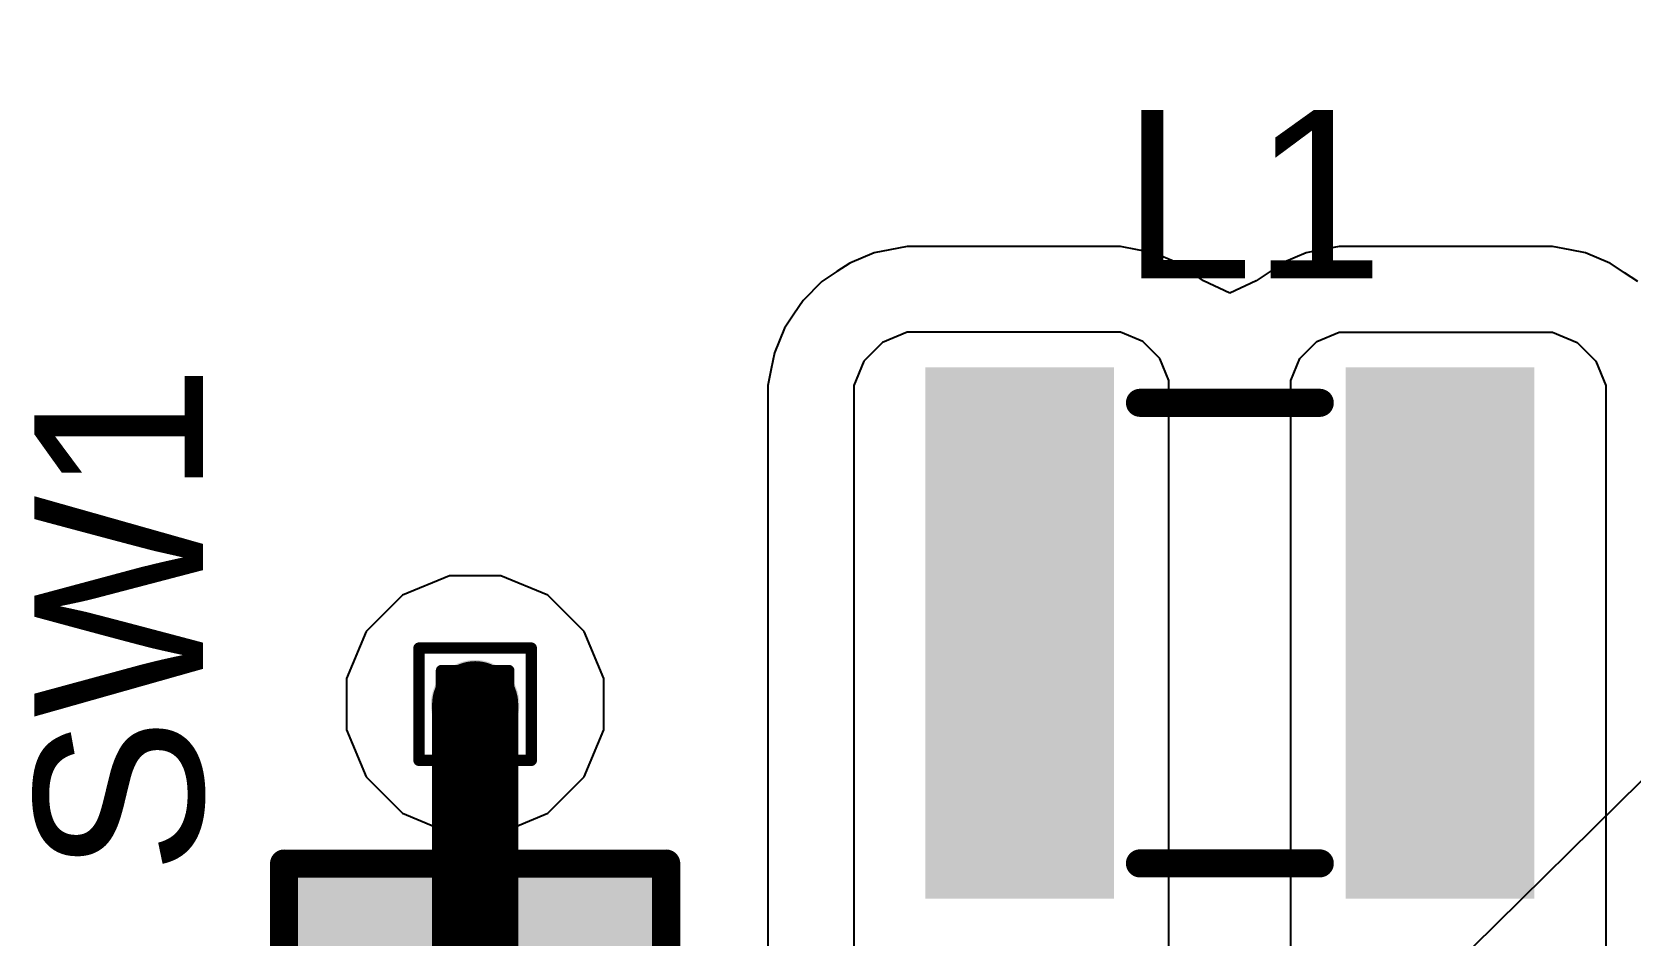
# Model space of a CAD drawing. Header units: inches. Extents: x -18 to 5357, y -8 to 5291.
# Drawn here: x 0.98 to 8.21, y 14.93 to 19.01 of the extents above; entities that cross this region are included whole.
import ezdxf

# ---------------------------------------------------------------- set-up
doc = ezdxf.new("R2010")
doc.units = ezdxf.units.IN
for name, color, linetype in [('Bottom Layer', 5, 'Continuous'), ('Drill Drawing', 1, 'Continuous'), ('Ground', 16, 'Continuous'), ('Power', 76, 'Continuous'), ('Top Layer', 1, 'Continuous'), ('Top Overlay', 2, 'Continuous'), ('Top Paste', 8, 'Continuous'), ('Top Solder', 216, 'Continuous'), ('Via Holes', 16, 'Continuous')]:
    doc.layers.add(name, color=color, linetype=linetype)
doc.styles.add('Arial', font='', dxfattribs={"height": 0.2})
doc.styles.get('Arial').set_extended_font_data('Arial')

# ---------------------------------------------------------------- blocks, each defined once
blk = doc.blocks.new('14_VSON__4_3__21')
at = {"layer": 'Top Solder'}
blk.add_line((-0.8678, -2.2778), (-5350.8161, -5279.0699), dxfattribs=at)
blk = doc.blocks.new('IND_1008__2520_M_______80')
at = {"layer": 'Top Layer'}
for points in [[(-1.275, 1.1), (-0.625, 1.1), (-0.625, -1.1), (-1.275, -1.1)], [(0.625, 1.1), (1.275, 1.1), (1.275, -1.1), (0.625, -1.1)]]:
    blk.add_hatch(color=1, dxfattribs=at).paths.add_polyline_path(points)
at = {"layer": 'Top Paste'}
for points in [[(-1.275, 1.1), (-0.625, 1.1), (-0.625, -1.1), (-1.275, -1.1)], [(0.625, 1.1), (1.275, 1.1), (1.275, -1.1), (0.625, -1.1)]]:
    blk.add_hatch(color=8, dxfattribs=at).paths.add_polyline_path(points)
at = {"layer": 'Top Solder'}
for points in [[(-1.3766, 1.2016), (-0.5234, 1.2016), (-0.5234, -1.2016), (-1.3766, -1.2016)], [(0.5234, 1.2016), (1.3766, 1.2016), (1.3766, -1.2016), (0.5234, -1.2016)]]:
    blk.add_hatch(color=216, dxfattribs=at).paths.add_polyline_path(points)
at = {"layer": 'Top Overlay'}
for points in [[(-0.4064, 1.0414, 0.127, 0.127, 0), (0.4064, 1.0414, 0.127, 0.127, 0)], [(-0.4064, -1.0414, 0.127, 0.127, 0), (0.4064, -1.0414, 0.127, 0.127, 0)]]:
    blk.add_lwpolyline(points, format="xyseb", dxfattribs=at)
for points in [[(-0.4381, 1.0414, 0.0635, 0.0635, 1), (-0.3746, 1.0414, 0.0635, 0.0635, 1)], [(0.3746, 1.0414, 0.0635, 0.0635, 1), (0.4381, 1.0414, 0.0635, 0.0635, 1)], [(-0.4382, -1.0414, 0.0635, 0.0635, 1), (-0.3747, -1.0414, 0.0635, 0.0635, 1)], [(0.3746, -1.0414, 0.0635, 0.0635, 1), (0.4381, -1.0414, 0.0635, 0.0635, 1)]]:
    blk.add_lwpolyline(points, format="xyseb", close=True, dxfattribs=at)
blk = doc.blocks.new('C___0805_136')
at = {"layer": 'Top Layer'}
for points in [[(-1.524, 0.762), (-0.508, 0.762), (-0.508, -0.762), (-1.524, -0.762)], [(0.508, 0.762), (1.524, 0.762), (1.524, -0.762), (0.508, -0.762)]]:
    blk.add_hatch(color=1, dxfattribs=at).paths.add_polyline_path(points)
at = {"layer": 'Top Paste'}
for points in [[(-1.524, 0.762), (-0.508, 0.762), (-0.508, -0.762), (-1.524, -0.762)], [(0.508, 0.762), (1.524, 0.762), (1.524, -0.762), (0.508, -0.762)]]:
    blk.add_hatch(color=8, dxfattribs=at).paths.add_polyline_path(points)
at = {"layer": 'Top Solder'}
for points in [[(-1.594, 0.832), (-0.438, 0.832), (-0.438, -0.832), (-1.594, -0.832)], [(0.438, 0.832), (1.594, 0.832), (1.594, -0.832), (0.438, -0.832)]]:
    blk.add_hatch(color=216, dxfattribs=at).paths.add_polyline_path(points)
at = {"layer": 'Top Overlay'}
for points in [[(-1.6256, -0.8636, 0.127, 0.127, 0), (-1.6256, 0.8636, 0.127, 0.127, 0)], [(-0.6096, 0.8636, 0.127, 0.127, 0), (-1.6256, 0.8636, 0.127, 0.127, 0)], [(1.6256, 0.8636, 0.127, 0.127, 0), (0.6096, 0.8636, 0.127, 0.127, 0)], [(1.6256, -0.8636, 0.127, 0.127, 0), (1.6256, 0.8636, 0.127, 0.127, 0)], [(-0.6096, -0.8636, 0.127, 0.127, 0), (-1.6256, -0.8636, 0.127, 0.127, 0)], [(1.6256, -0.8636, 0.127, 0.127, 0), (0.6096, -0.8636, 0.127, 0.127, 0)]]:
    blk.add_lwpolyline(points, format="xyseb", dxfattribs=at)
for points in [[(-1.6574, 0.8636, 0.0635, 0.0635, 1), (-1.5939, 0.8636, 0.0635, 0.0635, 1)], [(-1.6574, 0.8636, 0.0635, 0.0635, 1), (-1.5939, 0.8636, 0.0635, 0.0635, 1)], [(-0.6413, 0.8636, 0.0635, 0.0635, 1), (-0.5778, 0.8636, 0.0635, 0.0635, 1)], [(0.5779, 0.8636, 0.0635, 0.0635, 1), (0.6414, 0.8636, 0.0635, 0.0635, 1)], [(1.5938, 0.8636, 0.0635, 0.0635, 1), (1.6574, 0.8636, 0.0635, 0.0635, 1)], [(1.5938, 0.8636, 0.0635, 0.0635, 1), (1.6574, 0.8636, 0.0635, 0.0635, 1)], [(-1.6574, -0.8636, 0.0635, 0.0635, 1), (-1.5939, -0.8636, 0.0635, 0.0635, 1)], [(-1.6574, -0.8636, 0.0635, 0.0635, 1), (-1.5939, -0.8636, 0.0635, 0.0635, 1)], [(-0.6413, -0.8636, 0.0635, 0.0635, 1), (-0.5778, -0.8636, 0.0635, 0.0635, 1)], [(0.5779, -0.8636, 0.0635, 0.0635, 1), (0.6414, -0.8636, 0.0635, 0.0635, 1)], [(1.5938, -0.8636, 0.0635, 0.0635, 1), (1.6574, -0.8636, 0.0635, 0.0635, 1)], [(1.5938, -0.8636, 0.0635, 0.0635, 1), (1.6574, -0.8636, 0.0635, 0.0635, 1)]]:
    blk.add_lwpolyline(points, format="xyseb", close=True, dxfattribs=at)

msp = doc.modelspace()

# ---------------------------------------------------------------- hatches: boundary and pattern name
at = {"layer": 'Bottom Layer'}
h = msp.add_hatch(color=5, dxfattribs=at)
edge = h.paths.add_edge_path()
edge.add_arc((2.9851, 15.9709), 0.2, 0, 360)
at = {"layer": 'Ground'}
h = msp.add_hatch(color=16, dxfattribs=at)
edge = h.paths.add_edge_path()
edge.add_arc((2.9851, 15.9709), 0.2, 0, 360)
at = {"layer": 'Power'}
h = msp.add_hatch(color=76, dxfattribs=at)
edge = h.paths.add_edge_path()
edge.add_arc((2.9851, 15.9709), 0.2, 0, 360)
at = {"layer": 'Top Layer'}
h = msp.add_hatch(color=1, dxfattribs=at)
edge = h.paths.add_edge_path()
edge.add_arc((2.9851, 15.9709), 0.2, 0, 360)
at = {"layer": 'Via Holes'}
h = msp.add_hatch(color=7, dxfattribs=at)
edge = h.paths.add_edge_path()
edge.add_arc((2.9851, 15.9709), 0.1, 0, 360)

# ---------------------------------------------------------------- linework, layer by layer
at = {"layer": 'Drill Drawing'}
for points in [[(2.7311, 16.2249, 0.0508, 0.0508, 0), (3.2391, 16.2249, 0.0508, 0.0508, 0)], [(2.7311, 15.7169, 0.0508, 0.0508, 0), (2.7311, 16.2249, 0.0508, 0.0508, 0)], [(3.2391, 15.7169, 0.0508, 0.0508, 0), (3.2391, 16.2249, 0.0508, 0.0508, 0)], [(2.8327, 16.1233, 0.0508, 0.0508, 0), (3.1375, 16.1233, 0.0508, 0.0508, 0)], [(2.8327, 15.8185, 0.0508, 0.0508, 0), (2.8327, 16.1233, 0.0508, 0.0508, 0)], [(3.1375, 15.8185, 0.0508, 0.0508, 0), (3.1375, 16.1233, 0.0508, 0.0508, 0)], [(2.8327, 15.8185, 0.0508, 0.0508, 0), (3.1375, 15.8185, 0.0508, 0.0508, 0)], [(2.7311, 15.7169, 0.0508, 0.0508, 0), (3.2391, 15.7169, 0.0508, 0.0508, 0)]]:
    msp.add_lwpolyline(points, format="xyseb", dxfattribs=at)
for points in [[(2.7184, 16.2249, 0.0254, 0.0254, 1), (2.7438, 16.2249, 0.0254, 0.0254, 1)], [(2.7184, 16.2249, 0.0254, 0.0254, 1), (2.7438, 16.2249, 0.0254, 0.0254, 1)], [(3.2264, 16.2249, 0.0254, 0.0254, 1), (3.2518, 16.2249, 0.0254, 0.0254, 1)], [(3.2264, 16.2249, 0.0254, 0.0254, 1), (3.2518, 16.2249, 0.0254, 0.0254, 1)], [(2.82, 16.1233, 0.0254, 0.0254, 1), (2.8454, 16.1233, 0.0254, 0.0254, 1)], [(2.82, 16.1233, 0.0254, 0.0254, 1), (2.8454, 16.1233, 0.0254, 0.0254, 1)], [(3.1248, 16.1233, 0.0254, 0.0254, 1), (3.1502, 16.1233, 0.0254, 0.0254, 1)], [(3.1248, 16.1233, 0.0254, 0.0254, 1), (3.1502, 16.1233, 0.0254, 0.0254, 1)], [(2.82, 15.8185, 0.0254, 0.0254, 1), (2.8454, 15.8185, 0.0254, 0.0254, 1)], [(2.82, 15.8185, 0.0254, 0.0254, 1), (2.8454, 15.8185, 0.0254, 0.0254, 1)], [(3.1248, 15.8185, 0.0254, 0.0254, 1), (3.1502, 15.8185, 0.0254, 0.0254, 1)], [(3.1248, 15.8185, 0.0254, 0.0254, 1), (3.1502, 15.8185, 0.0254, 0.0254, 1)], [(2.7184, 15.7169, 0.0254, 0.0254, 1), (2.7438, 15.7169, 0.0254, 0.0254, 1)], [(2.7184, 15.7169, 0.0254, 0.0254, 1), (2.7438, 15.7169, 0.0254, 0.0254, 1)], [(3.2264, 15.7169, 0.0254, 0.0254, 1), (3.2518, 15.7169, 0.0254, 0.0254, 1)], [(3.2264, 15.7169, 0.0254, 0.0254, 1), (3.2518, 15.7169, 0.0254, 0.0254, 1)]]:
    msp.add_lwpolyline(points, format="xyseb", close=True, dxfattribs=at)
at = {"layer": 'Power'}
for p, q in [((2.8695, 16.5519), (2.656, 16.4634)), ((3.1007, 16.5519), (2.8695, 16.5519)), ((3.3142, 16.4634), (3.1007, 16.5519)), ((2.656, 16.4634), (2.4926, 16.3)), ((3.4777, 16.3), (3.3142, 16.4634)), ((2.4926, 16.3), (2.4041, 16.0865)), ((3.5661, 16.0865), (3.4777, 16.3)), ((2.4041, 16.0865), (2.4041, 15.8553)), ((3.5661, 15.8553), (3.5661, 16.0865)), ((2.4041, 15.8553), (2.4926, 15.6418)), ((3.4777, 15.6418), (3.5661, 15.8553)), ((2.4926, 15.6418), (2.656, 15.4783)), ((3.3142, 15.4783), (3.4777, 15.6418)), ((2.656, 15.4783), (2.8695, 15.3899)), ((3.1007, 15.3899), (3.3142, 15.4783)), ((2.8695, 15.3899), (3.1007, 15.3899))]:
    msp.add_line(p, q, dxfattribs=at)
at = {"layer": 'Top Layer'}
for p, q in [((4.7891, 18.0119), (4.6785, 17.9661)), ((4.7892, 18.0119), (4.7891, 18.0119)), ((4.8601, 18.026), (4.7892, 18.012)), ((4.7892, 18.012), (4.7892, 18.0119)), ((4.9378, 18.0415), (4.8601, 18.026)), ((4.9977, 18.0415), (4.9378, 18.0415)), ((4.9378, 18.0415), (4.9378, 18.0415)), ((4.9378, 18.0415), (4.9378, 18.0415)), ((5.8488, 18.0415), (4.9977, 18.0415)), ((5.8489, 18.0415), (5.8488, 18.0415)), ((5.903, 18.0415), (5.8489, 18.0415)), ((5.9789, 18.0264), (5.903, 18.0415)), ((5.903, 18.0415), (5.903, 18.0415)), ((5.903, 18.0415), (5.903, 18.0415)), ((6.0516, 18.0119), (5.9789, 18.0264)), ((6.0517, 18.0119), (6.0516, 18.0119)), ((6.0516, 18.0119), (6.0516, 18.0119)), ((6.1518, 17.9704), (6.0517, 18.0119)), ((6.7418, 18.0119), (6.6416, 17.9704)), ((6.8098, 18.0254), (6.7418, 18.0119)), ((6.7418, 18.0119), (6.7418, 18.0119)), ((6.7418, 18.0119), (6.7418, 18.0119)), ((6.8904, 18.0415), (6.8098, 18.0254)), ((6.8905, 18.0415), (6.8904, 18.0415)), ((6.9446, 18.0415), (6.8905, 18.0415)), ((6.8905, 18.0415), (6.8905, 18.0415)), ((7.7958, 18.0415), (6.9446, 18.0415)), ((6.9446, 18.0415), (6.9446, 18.0415)), ((7.8556, 18.0415), (7.7958, 18.0415)), ((7.8557, 18.0415), (7.8556, 18.0415)), ((7.8556, 18.0415), (7.8556, 18.0415)), ((7.9342, 18.0259), (7.8557, 18.0415)), ((8.0043, 18.0119), (7.9342, 18.0259)), ((8.1149, 17.9661), (8.0043, 18.0119)), ((8.0043, 18.0119), (8.0043, 18.0119)), ((8.0043, 18.0119), (8.0043, 18.0119)), ((4.62, 17.927), (4.5525, 17.8819)), ((4.6785, 17.9661), (4.62, 17.927)), ((4.6785, 17.9661), (4.6785, 17.9661)), ((4.6785, 17.9661), (4.6785, 17.9661)), ((6.1519, 17.9704), (6.1518, 17.9704)), ((6.2278, 17.9197), (6.1519, 17.9704)), ((6.1519, 17.9704), (6.1519, 17.9704)), ((6.2779, 17.8862), (6.2278, 17.9197)), ((6.5782, 17.9281), (6.5156, 17.8862)), ((6.6416, 17.9704), (6.5782, 17.9281)), ((6.6416, 17.9704), (6.6416, 17.9704)), ((6.6416, 17.9704), (6.6416, 17.9704)), ((8.115, 17.9661), (8.1149, 17.9661)), ((8.1803, 17.9224), (8.115, 17.9661)), ((8.115, 17.9661), (8.115, 17.9661)), ((8.241, 17.8819), (8.1803, 17.9224)), ((4.5524, 17.8819), (4.4678, 17.7972)), ((4.5525, 17.8819), (4.5524, 17.8819)), ((4.5525, 17.8819), (4.5525, 17.8819)), ((6.3967, 17.8296), (6.2779, 17.8862)), ((6.2779, 17.8862), (6.2779, 17.8862)), ((6.2779, 17.8862), (6.2779, 17.8862)), ((6.5155, 17.8862), (6.3967, 17.8296)), ((6.5156, 17.8862), (6.5155, 17.8862)), ((6.5155, 17.8862), (6.5155, 17.8862)), ((4.4678, 17.7972), (4.4259, 17.7345)), ((4.4678, 17.7972), (4.4678, 17.7972)), ((4.4678, 17.7972), (4.4678, 17.7972)), ((4.4259, 17.7345), (4.3836, 17.6712)), ((4.3836, 17.6712), (4.3378, 17.5606)), ((4.3836, 17.6712), (4.3836, 17.6712)), ((4.3836, 17.6712), (4.3836, 17.6712)), ((4.9377, 17.653), (4.8271, 17.6072)), ((4.9976, 17.653), (4.9377, 17.653)), ((5.8488, 17.653), (4.9976, 17.653)), ((5.903, 17.653), (5.8488, 17.653)), ((5.8488, 17.653), (5.8488, 17.653)), ((6.0032, 17.6115), (5.903, 17.653)), ((6.7902, 17.6115), (6.8904, 17.653)), ((6.8904, 17.653), (6.9446, 17.653)), ((6.9446, 17.653), (6.9446, 17.653)), ((6.9446, 17.653), (7.7959, 17.653)), ((7.7959, 17.653), (7.8557, 17.653)), ((7.8557, 17.653), (7.9663, 17.6072)), ((4.3378, 17.5605), (4.3232, 17.4873)), ((4.3378, 17.5606), (4.3378, 17.5605)), ((4.3378, 17.5605), (4.3378, 17.5605)), ((4.8271, 17.6072), (4.7425, 17.5226)), ((6.0799, 17.5348), (6.0032, 17.6115)), ((6.7135, 17.5348), (6.7902, 17.6115)), ((7.9663, 17.6072), (8.0509, 17.5226)), ((4.3232, 17.4873), (4.3082, 17.4119)), ((4.7425, 17.5226), (4.6967, 17.412)), ((6.1214, 17.4347), (6.0799, 17.5348)), ((6.672, 17.4347), (6.7135, 17.5348)), ((8.0509, 17.5226), (8.0967, 17.412)), ((4.3082, 17.4119), (4.3082, 17.4119)), ((4.3082, 17.4119), (4.3082, 17.4118)), ((4.3082, 17.4118), (4.3083, 17.352)), ((4.6967, 17.412), (4.6967, 17.3521)), ((6.1214, 17.3804), (6.1214, 17.4347)), ((6.672, 17.3804), (6.672, 17.4347)), ((8.0967, 17.412), (8.0967, 17.3521)), ((4.3083, 17.352), (4.3083, 13.6521)), ((4.6967, 17.3521), (4.6967, 17.3521)), ((4.6967, 17.3521), (4.6967, 13.3683)), ((6.1214, 14.8133), (6.1214, 17.3804)), ((6.672, 14.8133), (6.672, 17.3804)), ((8.0967, 17.3521), (8.0967, 17.3521)), ((8.0967, 17.3521), (8.0967, 13.2483))]:
    msp.add_line(p, q, dxfattribs=at)
msp.add_lwpolyline([(2.9851, 14.6407, 0.3894, 0.3894, 0), (2.9851, 15.9709, 0.3894, 0.3894, 0)], format="xyseb", dxfattribs=at)
msp.add_lwpolyline([(2.8878, 15.9709, 0.1947, 0.1947, 1), (3.0825, 15.9709, 0.1947, 0.1947, 1)], format="xyseb", close=True, dxfattribs=at)

# ---------------------------------------------------------------- block references
for name, p, rotation in [('14_VSON__4_3__21', (6.3967, 12.3683), 180), ('C___0805_136', (2.9851, 13.6247), 270)]:
    msp.add_blockref(name, p, dxfattribs=dict(rotation=rotation))
msp.add_blockref('IND_1008__2520_M_______80', (6.3967, 16.2924))

# ---------------------------------------------------------------- texts
at = {"layer": 'Top Overlay', "style": 'Arial'}
msp.add_text('L1', height=0.762, dxfattribs=at).set_placement((5.9086, 17.8961))
msp.add_text('SW1', height=0.762, rotation=90, dxfattribs=at).set_placement((1.7551, 15.2005))

doc.saveas('drawing.dxf')
